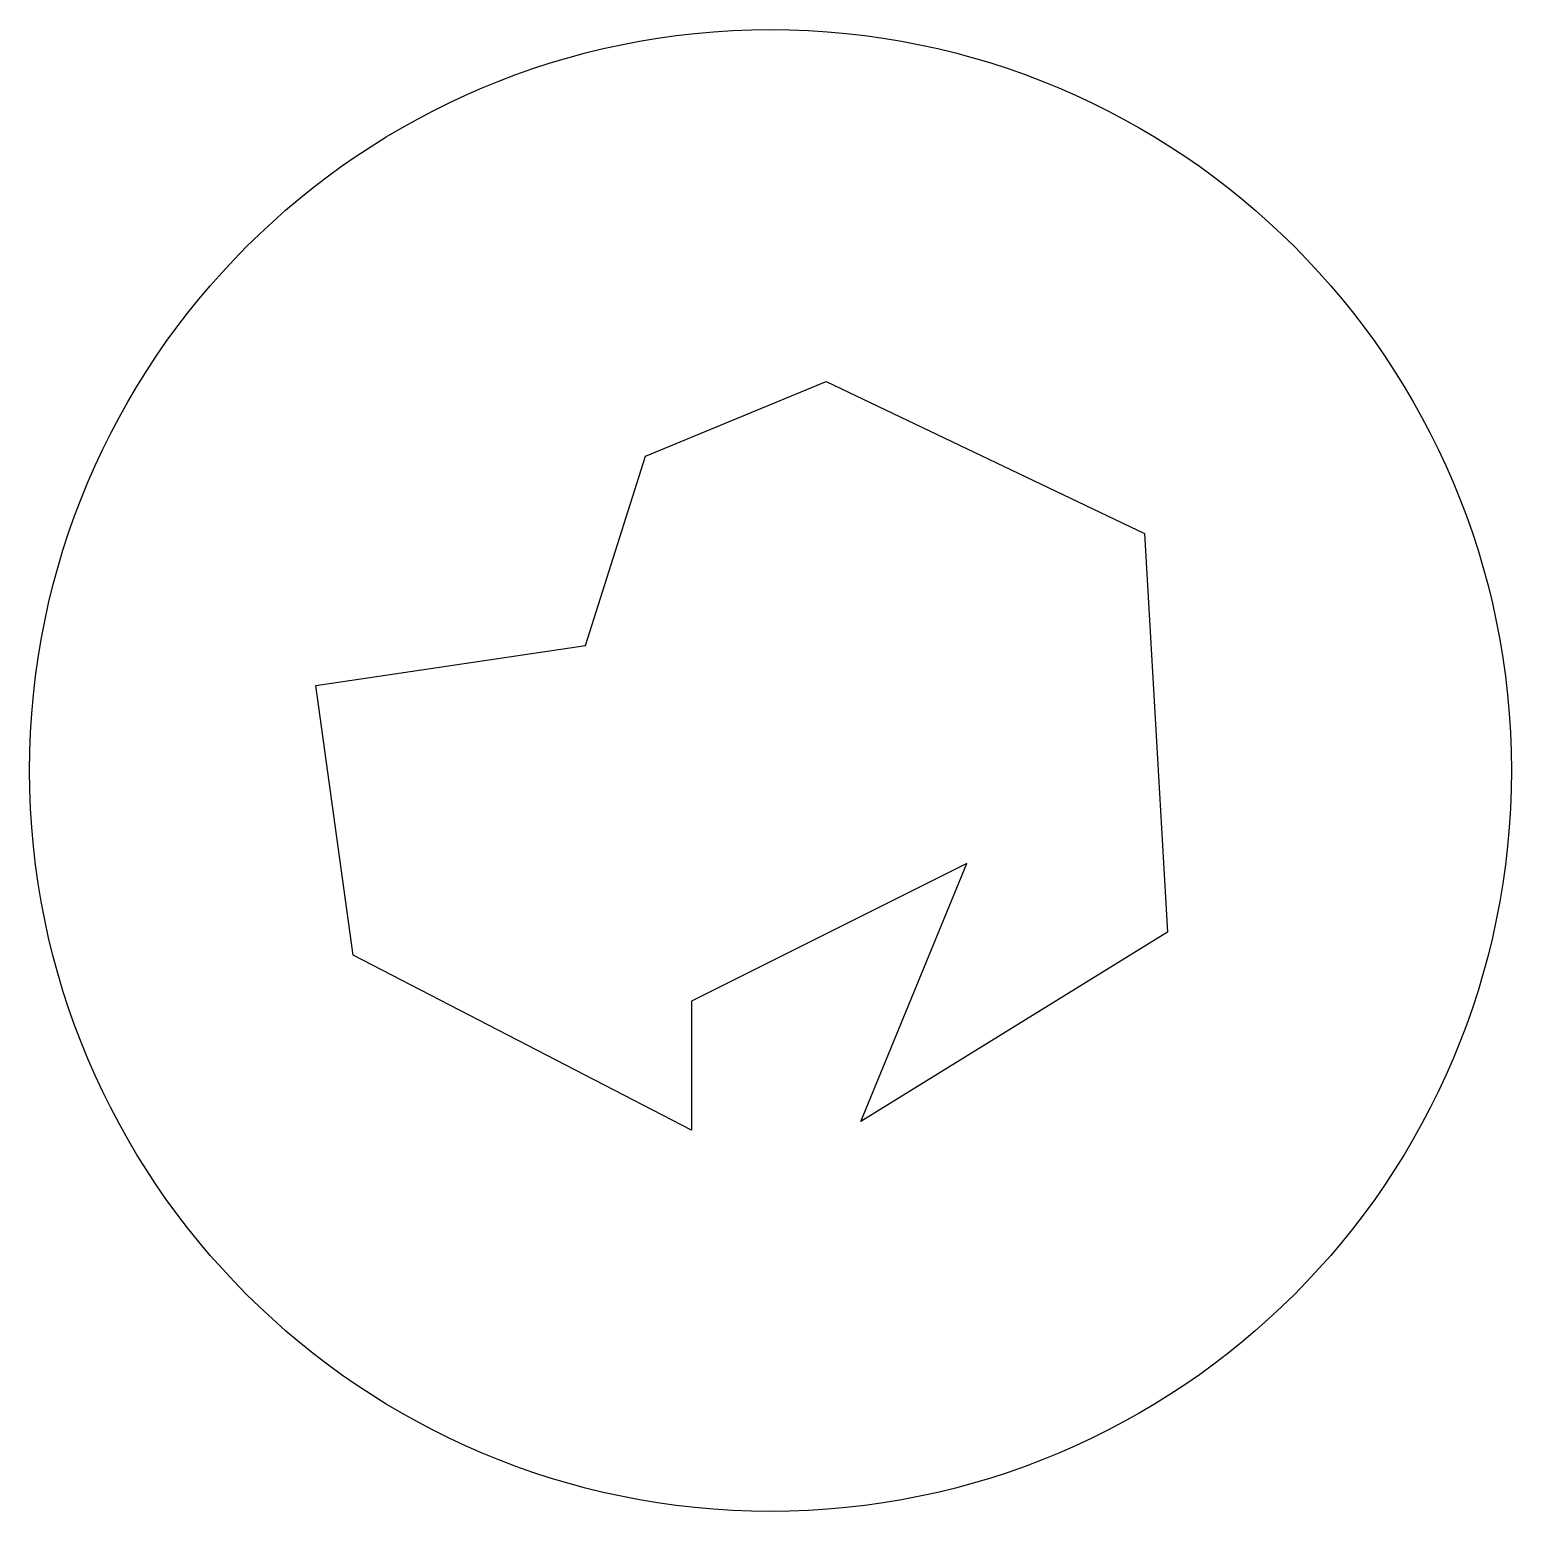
# Model space of a CAD drawing. Header units: millimetres. Extents: x 2124 to 2874, y 1126 to 1876.
import ezdxf

# ---------------------------------------------------------------- set-up
doc = ezdxf.new("R2010")
doc.units = ezdxf.units.MM

msp = doc.modelspace()

# ---------------------------------------------------------------- linework, layer by layer
msp.add_lwpolyline([(2268.73, 1544.14), (2405.17, 1564.46), (2435.65, 1660.26), (2527.09, 1698), (2688.21, 1621.07), (2699.82, 1419.32), (2544.51, 1323.52), (2598.22, 1454.15), (2458.87, 1384.48), (2458.87, 1319.16), (2287.6, 1407.7), (2268.73, 1544.14)])
msp.add_circle((2498.85, 1501.16), 375)

doc.saveas('drawing.dxf')
